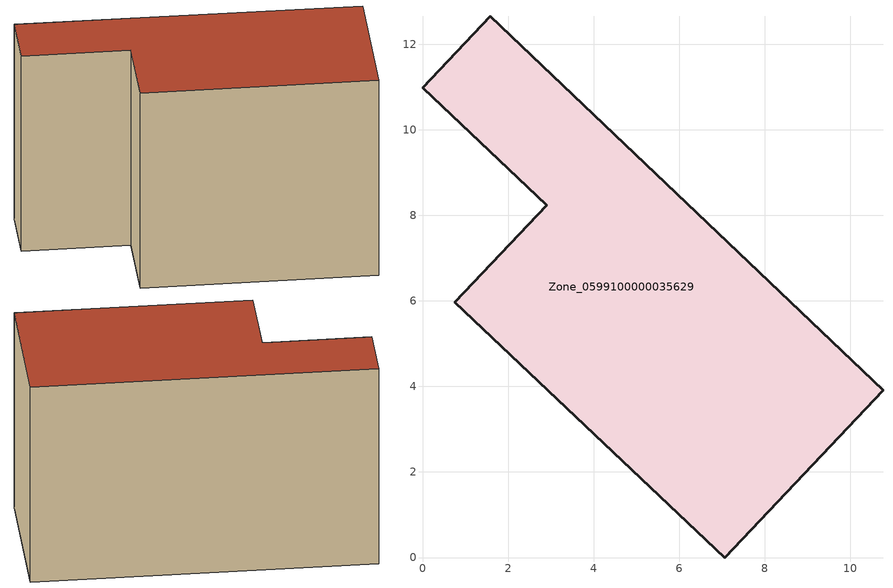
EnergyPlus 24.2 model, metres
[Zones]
Zone_0599100000035629
 floor ground (C_G): 0,10.98 1.58,12.65 10.76,3.91 7.06,0 0.76,5.97 2.9,8.23 z0
 wall outside (C_F): 7.06,0 10.76,3.91 1.58,12.65 0,10.98 2.9,8.23 0.76,5.97 7.06,0 z0:8.15
 roof outside (C_R): 1.58,12.65 0,10.98 2.9,8.23 0.76,5.97 7.06,0 10.76,3.91 z8.15
[BUILDING]
Pand.0599100000035629: North Axis=0; Terrain=City; Loads Convergence Tolerance Value=0.04; Temperature Convergence Tolerance Value=0.4; Solar Distribution=FullExterior; Maximum Number of Warmup Days=25; Minimum Number of Warmup Days=1
[Site:Location]
Rotterdam.The.Hague.AP_ZH_NLD Design_Conditions: Latitude=51.96; Longitude=4.45; Time Zone=1; Elevation=-4.5
[SITE:GROUNDTEMPERATURE:BUILDINGSURFACE]
18, 18, 18, 18, 18, 18, 18, 18, 18, 18, 18, 18
[MATERIAL] Thermal Absorptance=0.9; Solar Absorptance=0.7; Visible Absorptance=0.7
Name | Roughness | Thickness | Conductivity | Density | Specific Heat
G.TI.1975-1991 | MediumSmooth | 0.15 | 0.288461 | 540 | 1210
F.TI.1975-1991 | Rough | 0.3 | 0.230769 | 1920 | 840
R.TI.1975-1991 | MediumRough | 0.2 | 0.153846 | 1500 | 1000
[CONSTRUCTION]
C_G: G.TI.1975-1991
C_F: F.TI.1975-1991
C_R: R.TI.1975-1991
[ZONE]
Zone_0599100000035629: Type=1; Multiplier=1; Ceiling Height=Autocalculate; Volume=Autocalculate; Floor Area=autocalculate; Part of Total Floor Area=Yes
[ZONEINFILTRATION:DESIGNFLOWRATE]
Infil_Zone_0599100000035629: Zone or ZoneList or Space or SpaceList=Zone_0599100000035629; Schedule=AlwaysOn; Design Flow Rate Calculation Method=Flow/Area; Flow Rate per Floor Area=0.003; Constant Term Coefficient=1; Temperature Term Coefficient=0; Velocity Term Coefficient=0; Velocity Squared Term Coefficient=0
[HVACTEMPLATE:ZONE:IDEALLOADSAIRSYSTEM]
Zone_0599100000035629: Maximum Heating Supply Air Temperature=50; Minimum Cooling Supply Air Temperature=13; Maximum Heating Supply Air Humidity Ratio=0.0156; Minimum Cooling Supply Air Humidity Ratio=0.0077; Heating Limit=NoLimit; Cooling Limit=NoLimit; Dehumidification Control Type=ConstantSensibleHeatRatio; Cooling Sensible Heat Ratio=0.7; Dehumidification Setpoint=60; Humidification Control Type=None; Humidification Setpoint=30; Outdoor Air Method=None; Outdoor Air Flow Rate per Person=0.00944; Outdoor Air Flow Rate per Zone Floor Area=0; Outdoor Air Flow Rate per Zone=0; Demand Controlled Ventilation Type=None; Outdoor Air Economizer Type=NoEconomizer; Heat Recovery Type=None; Sensible Heat Recovery Effectiveness=0.7; Latent Heat Recovery Effectiveness=0.65
[ZONECONTROL:THERMOSTAT]
ThermostatControl_Zone_0599100000035629: Zone or ZoneList=Zone_0599100000035629; Control Type Schedule=DualSetpointControlType; Control 1=Thermostat_Zone_0599100000035629; Temperature Difference Between Cutout And Setpoint=0
[THERMOSTATSETPOINT:DUALSETPOINT]
Thermostat_Zone_0599100000035629: Heating Setpoint Temperature Schedule=HeatingSetpoint_Zone_0599100000035629; Cooling Setpoint Temperature Schedule=CoolingSetpoint_Zone_0599100000035629
[SCHEDULE:COMPACT]
HeatingSetpoint_Zone_0599100000035629: Through: 12/31, For: AllDays, Until: 24:00, 21
CoolingSetpoint_Zone_0599100000035629: Through: 12/31, For: AllDays, Until: 24:00, 24
DualSetpointControlType: Through: 12/31, For: AllDays, Until: 24:00, 4
AlwaysOn: Through: 12/31, For: AllDays, Until: 24:00, 1
